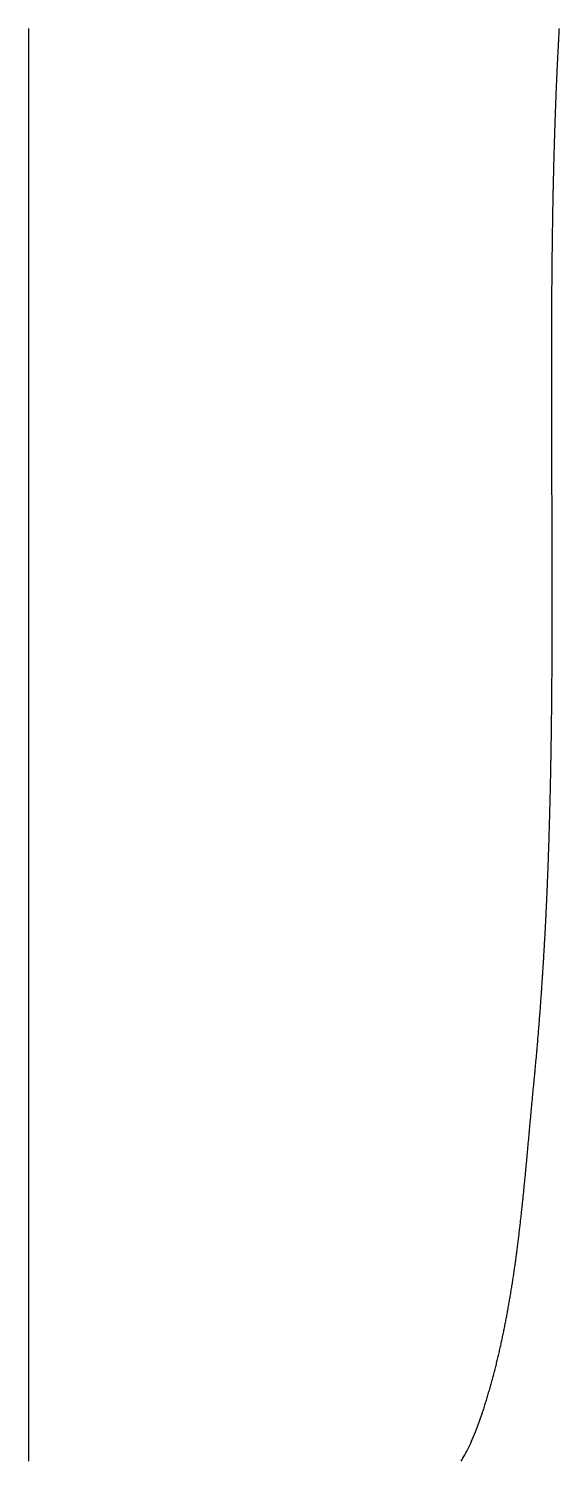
# Model space of a CAD drawing. Header units: metres. Extents: x -47 to 47, y -110 to 110.
# Drawn here: x -47.3 to -26.7, y -0.9 to 54.7 of the extents above; entities that cross this region are included whole.
import ezdxf

# ---------------------------------------------------------------- set-up
doc = ezdxf.new("R2010")
doc.units = ezdxf.units.M

msp = doc.modelspace()

# ---------------------------------------------------------------- linework, layer by layer
for points in [[(-47.341, 54.759), (-47.341, 54.709), (-47.341, 54.659), (-47.341, 54.609), (-47.341, 54.559), (-47.341, 54.509), (-47.341, 54.459), (-47.341, 54.409), (-47.341, 54.359), (-47.341, 54.309), (-47.341, 54.258), (-47.341, 54.208), (-47.341, 54.158), (-47.341, 54.108), (-47.341, 54.058), (-47.341, 54.008), (-47.341, 53.958), (-47.341, 53.908), (-47.341, 53.858), (-47.341, 53.808), (-47.341, 53.758), (-47.341, 53.708), (-47.341, 53.658), (-47.341, 53.608), (-47.341, 53.558), (-47.341, 53.508), (-47.341, 53.458), (-47.341, 53.408), (-47.341, 53.358), (-47.341, 53.308), (-47.341, 53.258), (-47.341, 53.208), (-47.341, 53.158), (-47.341, 53.108), (-47.341, 53.058), (-47.341, 53.008), (-47.341, 52.958), (-47.341, 52.908), (-47.341, 52.858), (-47.341, 52.808), (-47.341, 52.758), (-47.341, 52.708), (-47.341, 52.658), (-47.341, 52.608), (-47.341, 52.558), (-47.341, 52.508), (-47.341, 52.458), (-47.341, 52.408), (-47.341, 52.358), (-47.341, 52.308), (-47.341, 52.258), (-47.341, 52.208), (-47.341, 52.158), (-47.341, 52.108), (-47.341, 52.058), (-47.341, 52.008), (-47.341, 51.958), (-47.341, 51.908), (-47.341, 51.858), (-47.341, 51.808), (-47.341, 51.758), (-47.341, 51.708), (-47.341, 51.658), (-47.341, 51.608), (-47.341, 51.558), (-47.341, 51.508), (-47.341, 51.458), (-47.341, 51.408), (-47.341, 51.358), (-47.341, 51.308), (-47.341, 51.258), (-47.341, 51.208), (-47.341, 51.158), (-47.341, 51.108), (-47.341, 51.058), (-47.341, 51.008), (-47.341, 50.958), (-47.341, 50.908), (-47.341, 50.858), (-47.341, 50.808), (-47.341, 50.758), (-47.341, 50.708), (-47.341, 50.658), (-47.341, 50.608), (-47.341, 50.558), (-47.341, 50.508), (-47.341, 50.458), (-47.341, 50.408), (-47.341, 50.358), (-47.341, 50.308), (-47.341, 50.258), (-47.341, 50.208), (-47.341, 50.158), (-47.341, 50.108), (-47.341, 50.058), (-47.341, 50.008), (-47.341, 49.958), (-47.341, 49.908), (-47.341, 49.858), (-47.341, 49.808), (-47.341, 49.758), (-47.341, 49.708), (-47.341, 49.658), (-47.341, 49.608), (-47.341, 49.558), (-47.341, 49.508), (-47.341, 49.458), (-47.341, 49.408), (-47.341, 49.358), (-47.341, 49.308), (-47.341, 49.258), (-47.341, 49.208), (-47.341, 49.158), (-47.341, 49.108), (-47.341, 49.058), (-47.341, 49.008), (-47.341, 48.958), (-47.341, 48.908), (-47.341, 48.858), (-47.341, 48.808), (-47.341, 48.758), (-47.341, 48.708), (-47.341, 48.658), (-47.341, 48.608), (-47.341, 48.558), (-47.341, 48.508), (-47.341, 48.458), (-47.341, 48.408), (-47.341, 48.358), (-47.341, 48.308), (-47.341, 48.258), (-47.341, 48.208), (-47.341, 48.158), (-47.341, 48.108), (-47.341, 48.058), (-47.341, 48.008), (-47.341, 47.958), (-47.341, 47.908), (-47.341, 47.857), (-47.341, 47.807), (-47.341, 47.757), (-47.341, 47.707), (-47.341, 47.657), (-47.341, 47.607), (-47.341, 47.557), (-47.341, 47.507), (-47.341, 47.457), (-47.341, 47.407), (-47.341, 47.357), (-47.341, 47.307), (-47.341, 47.257), (-47.341, 47.207), (-47.341, 47.157), (-47.341, 47.107), (-47.341, 47.057), (-47.341, 47.007), (-47.341, 46.957), (-47.341, 46.907), (-47.341, 46.857), (-47.341, 46.807), (-47.341, 46.757), (-47.341, 46.707), (-47.341, 46.657), (-47.341, 46.607), (-47.341, 46.557), (-47.341, 46.507), (-47.341, 46.457), (-47.341, 46.407), (-47.341, 46.357), (-47.341, 46.307), (-47.341, 46.257), (-47.341, 46.207), (-47.341, 46.157), (-47.341, 46.107), (-47.341, 46.057), (-47.341, 46.007), (-47.341, 45.957), (-47.341, 45.907), (-47.341, 45.857), (-47.341, 45.807), (-47.341, 45.757), (-47.341, 45.707), (-47.341, 45.657), (-47.341, 45.607), (-47.341, 45.557), (-47.341, 45.507), (-47.341, 45.457), (-47.341, 45.407), (-47.341, 45.357), (-47.341, 45.307), (-47.341, 45.257), (-47.341, 45.207), (-47.341, 45.157), (-47.341, 45.107), (-47.341, 45.057), (-47.341, 45.007), (-47.341, 44.957), (-47.341, 44.907), (-47.341, 44.857), (-47.341, 44.807), (-47.341, 44.757), (-47.341, 44.707), (-47.341, 44.657), (-47.341, 44.607), (-47.341, 44.557), (-47.341, 44.507), (-47.341, 44.457), (-47.341, 44.407), (-47.341, 44.357), (-47.341, 44.307), (-47.341, 44.257), (-47.341, 44.207), (-47.341, 44.157), (-47.341, 44.107), (-47.341, 44.057), (-47.341, 44.007), (-47.341, 43.957), (-47.341, 43.907), (-47.341, 43.857), (-47.341, 43.807), (-47.341, 43.757), (-47.341, 43.707), (-47.341, 43.657), (-47.341, 43.607), (-47.341, 43.557), (-47.341, 43.507), (-47.341, 43.457), (-47.341, 43.407), (-47.341, 43.357), (-47.341, 43.307), (-47.341, 43.257), (-47.341, 43.207), (-47.341, 43.157), (-47.341, 43.107), (-47.341, 43.057), (-47.341, 43.007), (-47.341, 42.957), (-47.341, 42.907), (-47.341, 42.857), (-47.341, 42.807), (-47.341, 42.757), (-47.341, 42.707), (-47.341, 42.657), (-47.341, 42.607), (-47.341, 42.557), (-47.341, 42.507), (-47.341, 42.457), (-47.341, 42.407), (-47.341, 42.357), (-47.341, 42.307), (-47.341, 42.257), (-47.341, 42.207), (-47.341, 42.157), (-47.341, 42.107), (-47.341, 42.057), (-47.341, 42.007), (-47.341, 41.957), (-47.341, 41.907), (-47.341, 41.857), (-47.341, 41.807), (-47.341, 41.757), (-47.341, 41.707), (-47.341, 41.657), (-47.341, 41.607), (-47.341, 41.557), (-47.341, 41.507), (-47.341, 41.456), (-47.341, 41.406), (-47.341, 41.356), (-47.341, 41.306), (-47.341, 41.256), (-47.341, 41.206), (-47.341, 41.156), (-47.341, 41.106), (-47.341, 41.056), (-47.341, 41.006), (-47.341, 40.956), (-47.341, 40.906), (-47.341, 40.856), (-47.341, 40.806), (-47.341, 40.756), (-47.341, 40.706), (-47.341, 40.656), (-47.341, 40.606), (-47.341, 40.556), (-47.341, 40.506), (-47.341, 40.456), (-47.341, 40.406), (-47.341, 40.356), (-47.341, 40.306), (-47.341, 40.256), (-47.341, 40.206), (-47.341, 40.156), (-47.341, 40.106), (-47.341, 40.056), (-47.341, 40.006), (-47.341, 39.956), (-47.341, 39.906), (-47.341, 39.856), (-47.341, 39.806), (-47.341, 39.756), (-47.341, 39.706), (-47.341, 39.656), (-47.341, 39.606), (-47.341, 39.556), (-47.341, 39.506), (-47.341, 39.456), (-47.341, 39.406), (-47.341, 39.356), (-47.341, 39.306), (-47.341, 39.256), (-47.341, 39.206), (-47.341, 39.156), (-47.341, 39.106), (-47.341, 39.056), (-47.341, 39.006), (-47.341, 38.956), (-47.341, 38.906), (-47.341, 38.856), (-47.341, 38.806), (-47.341, 38.756), (-47.341, 38.706), (-47.341, 38.656), (-47.341, 38.606), (-47.341, 38.556), (-47.341, 38.506), (-47.341, 38.456), (-47.341, 38.406), (-47.341, 38.356), (-47.341, 38.306), (-47.341, 38.256), (-47.341, 38.206), (-47.341, 38.156), (-47.341, 38.106), (-47.341, 38.056), (-47.341, 38.006), (-47.341, 37.956), (-47.341, 37.906), (-47.341, 37.856), (-47.341, 37.806), (-47.341, 37.756), (-47.341, 37.706), (-47.341, 37.656), (-47.341, 37.606), (-47.341, 37.556), (-47.341, 37.506), (-47.341, 37.456), (-47.341, 37.406), (-47.341, 37.356), (-47.341, 37.306), (-47.341, 37.256), (-47.341, 37.206), (-47.341, 37.156), (-47.341, 37.106), (-47.341, 37.056), (-47.341, 37.006), (-47.341, 36.956), (-47.341, 36.906), (-47.341, 36.856), (-47.341, 36.806), (-47.341, 36.756), (-47.341, 36.706), (-47.341, 36.656), (-47.341, 36.606), (-47.341, 36.556), (-47.341, 36.506), (-47.341, 36.456), (-47.341, 36.406), (-47.341, 36.356), (-47.341, 36.306), (-47.341, 36.256), (-47.341, 36.206), (-47.341, 36.156), (-47.341, 36.106), (-47.341, 36.056), (-47.341, 36.006), (-47.341, 35.956), (-47.341, 35.906), (-47.341, 35.856), (-47.341, 35.806), (-47.341, 35.756), (-47.341, 35.706), (-47.341, 35.656), (-47.341, 35.606), (-47.341, 35.556), (-47.341, 35.506), (-47.341, 35.456), (-47.341, 35.406), (-47.341, 35.356), (-47.341, 35.306), (-47.341, 35.256), (-47.341, 35.206), (-47.341, 35.156), (-47.341, 35.105), (-47.341, 35.055), (-47.341, 35.005), (-47.341, 34.955), (-47.341, 34.905), (-47.341, 34.855), (-47.341, 34.805), (-47.341, 34.755), (-47.341, 34.705), (-47.341, 34.655), (-47.341, 34.605), (-47.341, 34.555), (-47.341, 34.505), (-47.341, 34.455), (-47.341, 34.405), (-47.341, 34.355), (-47.341, 34.305), (-47.341, 34.255), (-47.341, 34.205), (-47.341, 34.155), (-47.341, 34.105), (-47.341, 34.055), (-47.341, 34.005), (-47.341, 33.955), (-47.341, 33.905), (-47.341, 33.855), (-47.341, 33.805), (-47.341, 33.755), (-47.341, 33.705), (-47.341, 33.655), (-47.341, 33.605), (-47.341, 33.555), (-47.341, 33.505), (-47.341, 33.455), (-47.341, 33.405), (-47.341, 33.355), (-47.341, 33.305), (-47.341, 33.255), (-47.341, 33.205), (-47.341, 33.155), (-47.341, 33.105), (-47.341, 33.055), (-47.341, 33.005), (-47.341, 32.955), (-47.341, 32.905), (-47.341, 32.855), (-47.341, 32.805), (-47.341, 32.755), (-47.341, 32.705), (-47.341, 32.655), (-47.341, 32.605), (-47.341, 32.555), (-47.341, 32.505), (-47.341, 32.455), (-47.341, 32.405), (-47.341, 32.355), (-47.341, 32.305), (-47.341, 32.255), (-47.341, 32.205), (-47.341, 32.155), (-47.341, 32.105), (-47.341, 32.055), (-47.341, 32.005), (-47.341, 31.955), (-47.341, 31.905), (-47.341, 31.855), (-47.341, 31.805), (-47.341, 31.755), (-47.341, 31.705), (-47.341, 31.655), (-47.341, 31.605), (-47.341, 31.555), (-47.341, 31.505), (-47.341, 31.455), (-47.341, 31.405), (-47.341, 31.355), (-47.341, 31.305), (-47.341, 31.255), (-47.341, 31.205), (-47.341, 31.155), (-47.341, 31.105), (-47.341, 31.055), (-47.341, 31.005), (-47.341, 30.955), (-47.341, 30.905), (-47.341, 30.855), (-47.341, 30.805), (-47.341, 30.755), (-47.341, 30.705), (-47.341, 30.655), (-47.341, 30.605), (-47.341, 30.555), (-47.341, 30.505), (-47.341, 30.455), (-47.341, 30.405), (-47.341, 30.355), (-47.341, 30.305), (-47.341, 30.255), (-47.341, 30.205), (-47.341, 30.155), (-47.341, 30.105), (-47.341, 30.055), (-47.341, 30.005), (-47.341, 29.955), (-47.341, 29.905), (-47.341, 29.855), (-47.341, 29.805), (-47.341, 29.755), (-47.341, 29.705), (-47.341, 29.655), (-47.341, 29.605), (-47.341, 29.555), (-47.341, 29.505), (-47.341, 29.455), (-47.341, 29.405), (-47.341, 29.355), (-47.341, 29.305), (-47.341, 29.255), (-47.341, 29.205), (-47.341, 29.155), (-47.341, 29.105), (-47.341, 29.055), (-47.341, 29.005), (-47.341, 28.955), (-47.341, 28.905), (-47.341, 28.855), (-47.341, 28.805), (-47.341, 28.755), (-47.341, 28.704), (-47.341, 28.654), (-47.341, 28.604), (-47.341, 28.554), (-47.341, 28.504), (-47.341, 28.454), (-47.341, 28.404), (-47.341, 28.354), (-47.341, 28.304), (-47.341, 28.254), (-47.341, 28.204), (-47.341, 28.154), (-47.341, 28.104), (-47.341, 28.054), (-47.341, 28.004), (-47.341, 27.954), (-47.341, 27.904), (-47.341, 27.854), (-47.341, 27.804), (-47.341, 27.754), (-47.341, 27.704), (-47.341, 27.654), (-47.341, 27.604), (-47.341, 27.554), (-47.341, 27.504), (-47.341, 27.454), (-47.341, 27.404), (-47.341, 27.354), (-47.341, 27.304), (-47.341, 27.254), (-47.341, 27.204), (-47.341, 27.154), (-47.341, 27.104), (-47.341, 27.054), (-47.341, 27.004), (-47.341, 26.954), (-47.341, 26.904), (-47.341, 26.854), (-47.341, 26.804), (-47.341, 26.754), (-47.341, 26.704), (-47.341, 26.654), (-47.341, 26.604), (-47.341, 26.554), (-47.341, 26.504), (-47.341, 26.454), (-47.341, 26.404), (-47.341, 26.354), (-47.341, 26.304), (-47.341, 26.254), (-47.341, 26.204), (-47.341, 26.154), (-47.341, 26.104), (-47.341, 26.054), (-47.341, 26.004), (-47.341, 25.954), (-47.341, 25.904), (-47.341, 25.854), (-47.341, 25.804), (-47.341, 25.754), (-47.341, 25.704), (-47.341, 25.654), (-47.341, 25.604), (-47.341, 25.554), (-47.341, 25.504), (-47.341, 25.454), (-47.341, 25.404), (-47.341, 25.354), (-47.341, 25.304), (-47.341, 25.254), (-47.341, 25.204), (-47.341, 25.154), (-47.341, 25.104), (-47.341, 25.054), (-47.341, 25.004), (-47.341, 24.954), (-47.341, 24.904), (-47.341, 24.854), (-47.341, 24.804), (-47.341, 24.754), (-47.341, 24.704), (-47.341, 24.654), (-47.341, 24.604), (-47.341, 24.554), (-47.341, 24.504), (-47.341, 24.454), (-47.341, 24.404), (-47.341, 24.354), (-47.341, 24.304), (-47.341, 24.254), (-47.341, 24.204), (-47.341, 24.154), (-47.341, 24.104), (-47.341, 24.054), (-47.341, 24.004), (-47.341, 23.954), (-47.341, 23.904), (-47.341, 23.854), (-47.341, 23.804), (-47.341, 23.754), (-47.341, 23.704), (-47.341, 23.654), (-47.341, 23.604), (-47.341, 23.554), (-47.341, 23.504), (-47.341, 23.454), (-47.341, 23.404), (-47.341, 23.354), (-47.341, 23.304), (-47.341, 23.254), (-47.341, 23.204), (-47.341, 23.154), (-47.341, 23.104), (-47.341, 23.054), (-47.341, 23.004), (-47.341, 22.954), (-47.341, 22.904), (-47.341, 22.854), (-47.341, 22.804), (-47.341, 22.754), (-47.341, 22.704), (-47.341, 22.654), (-47.341, 22.604), (-47.341, 22.554), (-47.341, 22.504), (-47.341, 22.454), (-47.341, 22.404), (-47.341, 22.354), (-47.341, 22.303), (-47.341, 22.253), (-47.341, 22.203), (-47.341, 22.153), (-47.341, 22.103), (-47.341, 22.053), (-47.341, 22.003), (-47.341, 21.953), (-47.341, 21.903), (-47.341, 21.853), (-47.341, 21.803), (-47.341, 21.753), (-47.341, 21.703), (-47.341, 21.653), (-47.341, 21.603), (-47.341, 21.553), (-47.341, 21.503), (-47.341, 21.453), (-47.341, 21.403), (-47.341, 21.353), (-47.341, 21.303), (-47.341, 21.253), (-47.341, 21.203), (-47.341, 21.153), (-47.341, 21.103), (-47.341, 21.053), (-47.341, 21.003), (-47.341, 20.953), (-47.341, 20.903), (-47.341, 20.853), (-47.341, 20.803), (-47.341, 20.753), (-47.341, 20.703), (-47.341, 20.653), (-47.341, 20.603), (-47.341, 20.553), (-47.341, 20.503), (-47.341, 20.453), (-47.341, 20.403), (-47.341, 20.353), (-47.341, 20.303), (-47.341, 20.253), (-47.341, 20.203), (-47.341, 20.153), (-47.341, 20.103), (-47.341, 20.053), (-47.341, 20.003), (-47.341, 19.953), (-47.341, 19.903), (-47.341, 19.853), (-47.341, 19.803), (-47.341, 19.753), (-47.341, 19.703), (-47.341, 19.653), (-47.341, 19.603), (-47.341, 19.553), (-47.341, 19.503), (-47.341, 19.453), (-47.341, 19.403), (-47.341, 19.353), (-47.341, 19.303), (-47.341, 19.253), (-47.341, 19.203), (-47.341, 19.153), (-47.341, 19.103), (-47.341, 19.053), (-47.341, 19.003), (-47.341, 18.953), (-47.341, 18.903), (-47.341, 18.853), (-47.341, 18.803), (-47.341, 18.753), (-47.341, 18.703), (-47.341, 18.653), (-47.341, 18.603), (-47.341, 18.553), (-47.341, 18.503), (-47.341, 18.453), (-47.341, 18.403), (-47.341, 18.353), (-47.341, 18.303), (-47.341, 18.253), (-47.341, 18.203), (-47.341, 18.153), (-47.341, 18.103), (-47.341, 18.053), (-47.341, 18.003), (-47.341, 17.953), (-47.341, 17.903), (-47.341, 17.853), (-47.341, 17.803), (-47.341, 17.753), (-47.341, 17.703), (-47.341, 17.653), (-47.341, 17.603), (-47.341, 17.553), (-47.341, 17.503), (-47.341, 17.453), (-47.341, 17.403), (-47.341, 17.353), (-47.341, 17.303), (-47.341, 17.253), (-47.341, 17.203), (-47.341, 17.153), (-47.341, 17.103), (-47.341, 17.053), (-47.341, 17.003), (-47.341, 16.953), (-47.341, 16.903), (-47.341, 16.853), (-47.341, 16.803), (-47.341, 16.753), (-47.341, 16.703), (-47.341, 16.653), (-47.341, 16.603), (-47.341, 16.553), (-47.341, 16.503), (-47.341, 16.453), (-47.341, 16.403), (-47.341, 16.353), (-47.341, 16.303), (-47.341, 16.253), (-47.341, 16.203), (-47.341, 16.153), (-47.341, 16.103), (-47.341, 16.053), (-47.341, 16.003), (-47.341, 15.952), (-47.341, 15.902), (-47.341, 15.852), (-47.341, 15.802), (-47.341, 15.752), (-47.341, 15.702), (-47.341, 15.652), (-47.341, 15.602), (-47.341, 15.552), (-47.341, 15.502), (-47.341, 15.452), (-47.341, 15.402), (-47.341, 15.352), (-47.341, 15.302), (-47.341, 15.252), (-47.341, 15.202), (-47.341, 15.152), (-47.341, 15.102), (-47.341, 15.052), (-47.341, 15.002), (-47.341, 14.952), (-47.341, 14.902), (-47.341, 14.852), (-47.341, 14.802), (-47.341, 14.752), (-47.341, 14.702), (-47.341, 14.652), (-47.341, 14.602), (-47.341, 14.552), (-47.341, 14.502), (-47.341, 14.452), (-47.341, 14.402), (-47.341, 14.352), (-47.341, 14.302), (-47.341, 14.252), (-47.341, 14.202), (-47.341, 14.152), (-47.341, 14.102), (-47.341, 14.052), (-47.341, 14.002), (-47.341, 13.952), (-47.341, 13.902), (-47.341, 13.852), (-47.341, 13.802), (-47.341, 13.752), (-47.341, 13.702), (-47.341, 13.652), (-47.341, 13.602), (-47.341, 13.552), (-47.341, 13.502), (-47.341, 13.452), (-47.341, 13.402), (-47.341, 13.352), (-47.341, 13.302), (-47.341, 13.252), (-47.341, 13.202), (-47.341, 13.152), (-47.341, 13.102), (-47.341, 13.052), (-47.341, 13.002), (-47.341, 12.952), (-47.341, 12.902), (-47.341, 12.852), (-47.341, 12.802), (-47.341, 12.752), (-47.341, 12.702), (-47.341, 12.652), (-47.341, 12.602), (-47.341, 12.552), (-47.341, 12.502), (-47.341, 12.452), (-47.341, 12.402), (-47.341, 12.352), (-47.341, 12.302), (-47.341, 12.252), (-47.341, 12.202), (-47.341, 12.152), (-47.341, 12.102), (-47.341, 12.052), (-47.341, 12.002), (-47.341, 11.952), (-47.341, 11.902), (-47.341, 11.852), (-47.341, 11.802), (-47.341, 11.752), (-47.341, 11.702), (-47.341, 11.652), (-47.341, 11.602), (-47.341, 11.552), (-47.341, 11.502), (-47.341, 11.452), (-47.341, 11.402), (-47.341, 11.352), (-47.341, 11.302), (-47.341, 11.252), (-47.341, 11.202), (-47.341, 11.152), (-47.341, 11.102), (-47.341, 11.052), (-47.341, 11.002), (-47.341, 10.952), (-47.341, 10.902), (-47.341, 10.852), (-47.341, 10.802), (-47.341, 10.752), (-47.341, 10.702), (-47.341, 10.652), (-47.341, 10.602), (-47.341, 10.552), (-47.341, 10.502), (-47.341, 10.452), (-47.341, 10.402), (-47.341, 10.352), (-47.341, 10.302), (-47.341, 10.252), (-47.341, 10.202), (-47.341, 10.152), (-47.341, 10.102), (-47.341, 10.052), (-47.341, 10.002), (-47.341, 9.952), (-47.341, 9.902), (-47.341, 9.852), (-47.341, 9.802), (-47.341, 9.752), (-47.341, 9.702), (-47.341, 9.652), (-47.341, 9.602), (-47.341, 9.551), (-47.341, 9.501), (-47.341, 9.451), (-47.341, 9.401), (-47.341, 9.351), (-47.341, 9.301), (-47.341, 9.251), (-47.341, 9.201), (-47.341, 9.151), (-47.341, 9.101), (-47.341, 9.051), (-47.341, 9.001), (-47.341, 8.951), (-47.341, 8.901), (-47.341, 8.851), (-47.341, 8.801), (-47.341, 8.751), (-47.341, 8.701), (-47.341, 8.651), (-47.341, 8.601), (-47.341, 8.551), (-47.341, 8.501), (-47.341, 8.451), (-47.341, 8.401), (-47.341, 8.351), (-47.341, 8.301), (-47.341, 8.251), (-47.341, 8.201), (-47.341, 8.151), (-47.341, 8.101), (-47.341, 8.051), (-47.341, 8.001), (-47.341, 7.951), (-47.341, 7.901), (-47.341, 7.851), (-47.341, 7.801), (-47.341, 7.751), (-47.341, 7.701), (-47.341, 7.651), (-47.341, 7.601), (-47.341, 7.551), (-47.341, 7.501), (-47.341, 7.451), (-47.341, 7.401), (-47.341, 7.351), (-47.341, 7.301), (-47.341, 7.251), (-47.341, 7.201), (-47.341, 7.151), (-47.341, 7.101), (-47.341, 7.051), (-47.341, 7.001), (-47.341, 6.951), (-47.341, 6.901), (-47.341, 6.851), (-47.341, 6.801), (-47.341, 6.751), (-47.341, 6.701), (-47.341, 6.651), (-47.341, 6.601), (-47.341, 6.551), (-47.341, 6.501), (-47.341, 6.451), (-47.341, 6.401), (-47.341, 6.351), (-47.341, 6.301), (-47.341, 6.251), (-47.341, 6.201), (-47.341, 6.151), (-47.341, 6.101), (-47.341, 6.051), (-47.341, 6.001), (-47.341, 5.951), (-47.341, 5.901), (-47.341, 5.851), (-47.341, 5.801), (-47.341, 5.751), (-47.341, 5.701), (-47.341, 5.651), (-47.341, 5.601), (-47.341, 5.551), (-47.341, 5.501), (-47.341, 5.451), (-47.341, 5.401), (-47.341, 5.351), (-47.341, 5.301), (-47.341, 5.251), (-47.341, 5.201), (-47.341, 5.151), (-47.341, 5.101), (-47.341, 5.051), (-47.341, 5.001), (-47.341, 4.951), (-47.341, 4.901), (-47.341, 4.851), (-47.341, 4.801), (-47.341, 4.751), (-47.341, 4.701), (-47.341, 4.651), (-47.341, 4.601), (-47.341, 4.551), (-47.341, 4.501), (-47.341, 4.451), (-47.341, 4.401), (-47.341, 4.351), (-47.341, 4.301), (-47.341, 4.251), (-47.341, 4.201), (-47.341, 4.151), (-47.341, 4.101), (-47.341, 4.051), (-47.341, 4.001), (-47.341, 3.951), (-47.341, 3.901), (-47.341, 3.851), (-47.341, 3.801), (-47.341, 3.751), (-47.341, 3.701), (-47.341, 3.651), (-47.341, 3.601), (-47.341, 3.551), (-47.341, 3.501), (-47.341, 3.451), (-47.341, 3.401), (-47.341, 3.351), (-47.341, 3.301), (-47.341, 3.251), (-47.341, 3.201), (-47.341, 3.15), (-47.341, 3.1), (-47.341, 3.05), (-47.341, 3), (-47.341, 2.95), (-47.341, 2.9), (-47.341, 2.85), (-47.341, 2.8), (-47.341, 2.75), (-47.341, 2.7), (-47.341, 2.65), (-47.341, 2.6), (-47.341, 2.55), (-47.341, 2.5), (-47.341, 2.45), (-47.341, 2.4), (-47.341, 2.35), (-47.341, 2.3), (-47.341, 2.25), (-47.341, 2.2), (-47.341, 2.15), (-47.341, 2.1), (-47.341, 2.05), (-47.341, 2), (-47.341, 1.95), (-47.341, 1.9), (-47.341, 1.85), (-47.341, 1.8), (-47.341, 1.75), (-47.341, 1.7), (-47.341, 1.65), (-47.341, 1.6), (-47.341, 1.55), (-47.341, 1.5), (-47.341, 1.45), (-47.341, 1.4), (-47.341, 1.35), (-47.341, 1.3), (-47.341, 1.25), (-47.341, 1.2), (-47.341, 1.15), (-47.341, 1.1), (-47.341, 1.05), (-47.341, 1), (-47.341, 0.95), (-47.341, 0.9), (-47.341, 0.85), (-47.341, 0.8), (-47.341, 0.75), (-47.341, 0.7), (-47.341, 0.65), (-47.341, 0.6), (-47.341, 0.55), (-47.341, 0.5), (-47.341, 0.45), (-47.341, 0.4), (-47.341, 0.35), (-47.341, 0.3), (-47.341, 0.25), (-47.341, 0.2), (-47.341, 0.15), (-47.341, 0.1), (-47.341, 0.05), (-47.341, 0), (-47.341, -0.05), (-47.341, -0.1), (-47.341, -0.15), (-47.341, -0.2), (-47.341, -0.25), (-47.341, -0.3), (-47.341, -0.35), (-47.341, -0.4), (-47.341, -0.45), (-47.341, -0.5), (-47.341, -0.55), (-47.341, -0.6), (-47.341, -0.65), (-47.341, -0.7), (-47.341, -0.75), (-47.341, -0.8), (-47.341, -0.85), (-47.341, -0.9)], [(-27.702, 13.894), (-27.697, 13.943), (-27.693, 13.993), (-27.688, 14.042), (-27.683, 14.092), (-27.678, 14.141), (-27.674, 14.19), (-27.669, 14.24), (-27.664, 14.289), (-27.66, 14.339), (-27.655, 14.388), (-27.65, 14.438), (-27.646, 14.487), (-27.641, 14.537), (-27.636, 14.586), (-27.632, 14.636), (-27.627, 14.685), (-27.623, 14.735), (-27.618, 14.784), (-27.614, 14.834), (-27.61, 14.883), (-27.605, 14.933), (-27.601, 14.982), (-27.596, 15.032), (-27.592, 15.081), (-27.588, 15.131), (-27.583, 15.18), (-27.579, 15.23), (-27.575, 15.279), (-27.571, 15.329), (-27.566, 15.378), (-27.562, 15.428), (-27.558, 15.477), (-27.554, 15.527), (-27.55, 15.577), (-27.545, 15.626), (-27.541, 15.676), (-27.537, 15.725), (-27.533, 15.775), (-27.529, 15.824), (-27.525, 15.874), (-27.521, 15.923), (-27.517, 15.973), (-27.513, 16.023), (-27.509, 16.072), (-27.505, 16.122), (-27.501, 16.171), (-27.498, 16.221), (-27.494, 16.271), (-27.49, 16.32), (-27.486, 16.37), (-27.482, 16.419), (-27.478, 16.469), (-27.475, 16.519), (-27.471, 16.568), (-27.467, 16.618), (-27.463, 16.668), (-27.46, 16.717), (-27.456, 16.767), (-27.452, 16.816), (-27.449, 16.866), (-27.445, 16.916), (-27.441, 16.965), (-27.438, 17.015), (-27.434, 17.065), (-27.431, 17.114), (-27.427, 17.164), (-27.424, 17.214), (-27.42, 17.263), (-27.417, 17.313), (-27.413, 17.363), (-27.41, 17.412), (-27.407, 17.462), (-27.403, 17.512), (-27.4, 17.561), (-27.396, 17.611), (-27.393, 17.661), (-27.39, 17.71), (-27.386, 17.76), (-27.383, 17.81), (-27.38, 17.86), (-27.377, 17.909), (-27.373, 17.959), (-27.37, 18.009), (-27.367, 18.058), (-27.364, 18.108), (-27.361, 18.158), (-27.358, 18.208), (-27.354, 18.257), (-27.351, 18.307), (-27.348, 18.357), (-27.345, 18.407), (-27.342, 18.456), (-27.339, 18.506), (-27.336, 18.556), (-27.333, 18.605), (-27.33, 18.655), (-27.327, 18.705), (-27.324, 18.755), (-27.321, 18.805), (-27.318, 18.854), (-27.315, 18.904), (-27.312, 18.954), (-27.31, 19.004), (-27.307, 19.053), (-27.304, 19.103), (-27.301, 19.153), (-27.298, 19.203), (-27.296, 19.253), (-27.293, 19.302), (-27.29, 19.352), (-27.287, 19.402), (-27.285, 19.452), (-27.282, 19.501), (-27.279, 19.551), (-27.277, 19.601), (-27.274, 19.651), (-27.271, 19.701), (-27.269, 19.751), (-27.266, 19.8), (-27.263, 19.85), (-27.261, 19.9), (-27.258, 19.95), (-27.256, 20), (-27.253, 20.049), (-27.251, 20.099), (-27.248, 20.149), (-27.246, 20.199), (-27.243, 20.249), (-27.241, 20.299), (-27.239, 20.349), (-27.236, 20.398), (-27.234, 20.448), (-27.231, 20.498), (-27.229, 20.548), (-27.227, 20.598), (-27.224, 20.648), (-27.222, 20.698), (-27.22, 20.747), (-27.217, 20.797), (-27.215, 20.847), (-27.213, 20.897), (-27.211, 20.947), (-27.208, 20.997), (-27.206, 21.047), (-27.204, 21.097), (-27.202, 21.146), (-27.2, 21.196), (-27.198, 21.246), (-27.195, 21.296), (-27.193, 21.346), (-27.191, 21.396), (-27.189, 21.446), (-27.187, 21.496), (-27.185, 21.546), (-27.183, 21.596), (-27.181, 21.646), (-27.179, 21.695), (-27.177, 21.745), (-27.175, 21.795), (-27.173, 21.845), (-27.171, 21.895), (-27.169, 21.945), (-27.167, 21.995), (-27.165, 22.045), (-27.163, 22.095), (-27.161, 22.145), (-27.159, 22.195), (-27.158, 22.245), (-27.156, 22.295), (-27.154, 22.345), (-27.152, 22.395), (-27.15, 22.445), (-27.149, 22.494), (-27.147, 22.544), (-27.145, 22.594), (-27.143, 22.644), (-27.141, 22.694), (-27.14, 22.744), (-27.138, 22.794), (-27.136, 22.844), (-27.135, 22.894), (-27.133, 22.944), (-27.131, 22.994), (-27.13, 23.044), (-27.128, 23.094), (-27.126, 23.144), (-27.125, 23.194), (-27.123, 23.244), (-27.122, 23.294), (-27.12, 23.344), (-27.119, 23.394), (-27.117, 23.444), (-27.115, 23.494), (-27.114, 23.544), (-27.112, 23.594), (-27.111, 23.644), (-27.109, 23.694), (-27.108, 23.744), (-27.107, 23.794), (-27.105, 23.844), (-27.104, 23.894), (-27.102, 23.944), (-27.101, 23.994), (-27.099, 24.044), (-27.098, 24.094), (-27.097, 24.144), (-27.095, 24.194), (-27.094, 24.244), (-27.093, 24.294), (-27.091, 24.345), (-27.09, 24.395), (-27.089, 24.445), (-27.088, 24.495), (-27.086, 24.545), (-27.085, 24.595), (-27.084, 24.645), (-27.083, 24.695), (-27.081, 24.745), (-27.08, 24.795), (-27.079, 24.845), (-27.078, 24.895), (-27.076, 24.945), (-27.075, 24.995), (-27.074, 25.045), (-27.073, 25.095), (-27.072, 25.145), (-27.071, 25.196), (-27.07, 25.246), (-27.069, 25.296), (-27.067, 25.346), (-27.066, 25.396), (-27.065, 25.446), (-27.064, 25.496), (-27.063, 25.546), (-27.062, 25.596), (-27.061, 25.646), (-27.06, 25.696), (-27.059, 25.746), (-27.058, 25.797), (-27.057, 25.847), (-27.056, 25.897), (-27.055, 25.947), (-27.054, 25.997), (-27.053, 26.047), (-27.052, 26.097), (-27.051, 26.147), (-27.051, 26.197), (-27.05, 26.247), (-27.049, 26.298), (-27.048, 26.348), (-27.047, 26.398), (-27.046, 26.448), (-27.045, 26.498), (-27.044, 26.548), (-27.044, 26.598), (-27.043, 26.648), (-27.042, 26.699), (-27.041, 26.749), (-27.04, 26.799), (-27.04, 26.849), (-27.039, 26.899), (-27.038, 26.949), (-27.037, 26.999), (-27.037, 27.05), (-27.036, 27.1), (-27.035, 27.15), (-27.034, 27.2), (-27.034, 27.25), (-27.033, 27.3), (-27.032, 27.35), (-27.032, 27.401), (-27.031, 27.451), (-27.03, 27.501), (-27.03, 27.551), (-27.029, 27.601), (-27.028, 27.651), (-27.028, 27.701), (-27.027, 27.752), (-27.027, 27.802), (-27.026, 27.852), (-27.025, 27.902), (-27.025, 27.952), (-27.024, 28.002), (-27.024, 28.053), (-27.023, 28.103), (-27.023, 28.153), (-27.022, 28.203), (-27.021, 28.253), (-27.021, 28.304), (-27.02, 28.354), (-27.02, 28.404), (-27.019, 28.454), (-27.019, 28.504), (-27.018, 28.554), (-27.018, 28.605), (-27.017, 28.655), (-27.017, 28.705), (-27.017, 28.755), (-27.016, 28.805), (-27.016, 28.856), (-27.015, 28.906), (-27.015, 28.956), (-27.014, 29.006), (-27.014, 29.056), (-27.014, 29.107), (-27.013, 29.157), (-27.013, 29.207), (-27.012, 29.257), (-27.012, 29.307), (-27.012, 29.358), (-27.011, 29.408), (-27.011, 29.458), (-27.011, 29.508), (-27.01, 29.558), (-27.01, 29.609), (-27.01, 29.659), (-27.009, 29.709), (-27.009, 29.759), (-27.009, 29.809), (-27.008, 29.86), (-27.008, 29.91), (-27.008, 29.96), (-27.008, 30.01), (-27.007, 30.061), (-27.007, 30.111), (-27.007, 30.161), (-27.007, 30.211), (-27.006, 30.261), (-27.006, 30.312), (-27.006, 30.362), (-27.006, 30.412), (-27.005, 30.462), (-27.005, 30.513), (-27.005, 30.563), (-27.005, 30.613), (-27.005, 30.663), (-27.004, 30.714), (-27.004, 30.764), (-27.004, 30.814), (-27.004, 30.864), (-27.004, 30.915), (-27.004, 30.965), (-27.003, 31.015), (-27.003, 31.065), (-27.003, 31.116), (-27.003, 31.166), (-27.003, 31.216), (-27.003, 31.266), (-27.003, 31.317), (-27.002, 31.367), (-27.002, 31.417), (-27.002, 31.467), (-27.002, 31.518), (-27.002, 31.568), (-27.002, 31.618), (-27.002, 31.668), (-27.002, 31.719), (-27.002, 31.769), (-27.002, 31.819), (-27.002, 31.869), (-27.002, 31.92), (-27.002, 31.97), (-27.001, 32.02), (-27.001, 32.07), (-27.001, 32.121), (-27.001, 32.171), (-27.001, 32.221), (-27.001, 32.271), (-27.001, 32.322), (-27.001, 32.372), (-27.001, 32.422), (-27.001, 32.473), (-27.001, 32.523), (-27.001, 32.573), (-27.001, 32.623), (-27.001, 32.674), (-27.001, 32.724), (-27.001, 32.774), (-27.001, 32.824), (-27.001, 32.875), (-27.001, 32.925), (-27.001, 32.975), (-27.001, 33.026), (-27.001, 33.076), (-27.001, 33.126), (-27.002, 33.176), (-27.002, 33.227), (-27.002, 33.277), (-27.002, 33.327), (-27.002, 33.377), (-27.002, 33.428), (-27.002, 33.478), (-27.002, 33.528), (-27.002, 33.579), (-27.002, 33.629), (-27.002, 33.679), (-27.002, 33.729), (-27.002, 33.78), (-27.002, 33.83), (-27.002, 33.88), (-27.003, 33.931), (-27.003, 33.981), (-27.003, 34.031), (-27.003, 34.081), (-27.003, 34.132), (-27.003, 34.182), (-27.003, 34.232), (-27.003, 34.283), (-27.003, 34.333), (-27.004, 34.383), (-27.004, 34.434), (-27.004, 34.484), (-27.004, 34.534), (-27.004, 34.584), (-27.004, 34.635), (-27.004, 34.685), (-27.004, 34.735), (-27.005, 34.786), (-27.005, 34.836), (-27.005, 34.886), (-27.005, 34.936), (-27.005, 34.987), (-27.005, 35.037), (-27.005, 35.087), (-27.006, 35.138), (-27.006, 35.188), (-27.006, 35.238), (-27.006, 35.289), (-27.006, 35.339), (-27.006, 35.389), (-27.006, 35.439), (-27.007, 35.49), (-27.007, 35.54), (-27.007, 35.59), (-27.007, 35.641), (-27.007, 35.691), (-27.007, 35.741), (-27.008, 35.792), (-27.008, 35.842), (-27.008, 35.892), (-27.008, 35.943), (-27.008, 35.993), (-27.008, 36.043), (-27.009, 36.093), (-27.009, 36.144), (-27.009, 36.194), (-27.009, 36.244), (-27.009, 36.295), (-27.01, 36.345), (-27.01, 36.395), (-27.01, 36.446), (-27.01, 36.496), (-27.01, 36.546), (-27.01, 36.596), (-27.011, 36.647), (-27.011, 36.697), (-27.011, 36.747), (-27.011, 36.798), (-27.011, 36.848), (-27.012, 36.898), (-27.012, 36.949), (-27.012, 36.999), (-27.012, 37.049), (-27.012, 37.1), (-27.012, 37.15), (-27.013, 37.2), (-27.013, 37.25), (-27.013, 37.301), (-27.013, 37.351), (-27.013, 37.401), (-27.014, 37.452), (-27.014, 37.502), (-27.014, 37.552), (-27.014, 37.603), (-27.014, 37.653), (-27.014, 37.703), (-27.015, 37.754), (-27.015, 37.804), (-27.015, 37.854), (-27.015, 37.904), (-27.015, 37.955), (-27.015, 38.005), (-27.016, 38.055), (-27.016, 38.106), (-27.016, 38.156), (-27.016, 38.206), (-27.016, 38.257), (-27.016, 38.307), (-27.017, 38.357), (-27.017, 38.407), (-27.017, 38.458), (-27.017, 38.508), (-27.017, 38.558), (-27.017, 38.609), (-27.018, 38.659), (-27.018, 38.709), (-27.018, 38.76), (-27.018, 38.81), (-27.018, 38.86), (-27.018, 38.911), (-27.018, 38.961), (-27.019, 39.011), (-27.019, 39.061), (-27.019, 39.112), (-27.019, 39.162), (-27.019, 39.212), (-27.019, 39.263), (-27.019, 39.313), (-27.02, 39.363), (-27.02, 39.414), (-27.02, 39.464), (-27.02, 39.514), (-27.02, 39.564), (-27.02, 39.615), (-27.02, 39.665), (-27.02, 39.715), (-27.02, 39.766), (-27.021, 39.816), (-27.021, 39.866), (-27.021, 39.917), (-27.021, 39.967), (-27.021, 40.017), (-27.021, 40.067), (-27.021, 40.118), (-27.021, 40.168), (-27.021, 40.218), (-27.021, 40.269), (-27.022, 40.319), (-27.022, 40.369), (-27.022, 40.419), (-27.022, 40.47), (-27.022, 40.52), (-27.022, 40.57), (-27.022, 40.621), (-27.022, 40.671), (-27.022, 40.721), (-27.022, 40.771), (-27.022, 40.822), (-27.022, 40.872), (-27.022, 40.922), (-27.022, 40.973), (-27.022, 41.023), (-27.022, 41.073), (-27.022, 41.123), (-27.022, 41.174), (-27.022, 41.224), (-27.022, 41.274), (-27.022, 41.325), (-27.022, 41.375), (-27.022, 41.425), (-27.022, 41.475), (-27.022, 41.526), (-27.022, 41.576), (-27.022, 41.626), (-27.022, 41.677), (-27.022, 41.727), (-27.022, 41.777), (-27.022, 41.827), (-27.022, 41.878), (-27.022, 41.928), (-27.022, 41.978), (-27.022, 42.028), (-27.022, 42.079), (-27.022, 42.129), (-27.022, 42.179), (-27.022, 42.23), (-27.022, 42.28), (-27.022, 42.33), (-27.021, 42.38), (-27.021, 42.431), (-27.021, 42.481), (-27.021, 42.531), (-27.021, 42.581), (-27.021, 42.632), (-27.021, 42.682), (-27.021, 42.732), (-27.02, 42.782), (-27.02, 42.833), (-27.02, 42.883), (-27.02, 42.933), (-27.02, 42.983), (-27.02, 43.034), (-27.02, 43.084), (-27.019, 43.134), (-27.019, 43.184), (-27.019, 43.235), (-27.019, 43.285), (-27.019, 43.335), (-27.018, 43.385), (-27.018, 43.436), (-27.018, 43.486), (-27.018, 43.536), (-27.018, 43.586), (-27.017, 43.637), (-27.017, 43.687), (-27.017, 43.737), (-27.017, 43.787), (-27.016, 43.838), (-27.016, 43.888), (-27.016, 43.938), (-27.016, 43.988), (-27.015, 44.039), (-27.015, 44.089), (-27.015, 44.139), (-27.014, 44.189), (-27.014, 44.24), (-27.014, 44.29), (-27.013, 44.34), (-27.013, 44.39), (-27.013, 44.44), (-27.012, 44.491), (-27.012, 44.541), (-27.012, 44.591), (-27.011, 44.641), (-27.011, 44.692), (-27.011, 44.742), (-27.01, 44.792), (-27.01, 44.842), (-27.009, 44.892), (-27.009, 44.943), (-27.009, 44.993), (-27.008, 45.043), (-27.008, 45.093), (-27.007, 45.144), (-27.007, 45.194), (-27.006, 45.244), (-27.006, 45.294), (-27.005, 45.344), (-27.005, 45.395), (-27.004, 45.445), (-27.004, 45.495), (-27.003, 45.545), (-27.003, 45.595), (-27.002, 45.646), (-27.002, 45.696), (-27.001, 45.746), (-27.001, 45.796), (-27, 45.846), (-27, 45.896), (-26.999, 45.947), (-26.999, 45.997), (-26.998, 46.047), (-26.997, 46.097), (-26.997, 46.147), (-26.996, 46.198), (-26.996, 46.248), (-26.995, 46.298), (-26.994, 46.348), (-26.994, 46.398), (-26.993, 46.448), (-26.992, 46.499), (-26.992, 46.549), (-26.991, 46.599), (-26.99, 46.649), (-26.99, 46.699), (-26.989, 46.75), (-26.988, 46.8), (-26.987, 46.85), (-26.987, 46.9), (-26.986, 46.95), (-26.985, 47), (-26.984, 47.05), (-26.984, 47.101), (-26.983, 47.151), (-26.982, 47.201), (-26.981, 47.251), (-26.98, 47.301), (-26.98, 47.351), (-26.979, 47.402), (-26.978, 47.452), (-26.977, 47.502), (-26.976, 47.552), (-26.975, 47.602), (-26.974, 47.652), (-26.974, 47.702), (-26.973, 47.753), (-26.972, 47.803), (-26.971, 47.853), (-26.97, 47.903), (-26.969, 47.953), (-26.968, 48.003), (-26.967, 48.053), (-26.966, 48.103), (-26.965, 48.154), (-26.964, 48.204), (-26.963, 48.254), (-26.962, 48.304), (-26.961, 48.354), (-26.96, 48.404), (-26.959, 48.454), (-26.958, 48.504), (-26.957, 48.554), (-26.956, 48.605), (-26.955, 48.655), (-26.953, 48.705), (-26.952, 48.755), (-26.951, 48.805), (-26.95, 48.855), (-26.949, 48.905), (-26.948, 48.955), (-26.947, 49.005), (-26.945, 49.055), (-26.944, 49.105), (-26.943, 49.156), (-26.942, 49.206), (-26.941, 49.256), (-26.939, 49.306), (-26.938, 49.356), (-26.937, 49.406), (-26.935, 49.456), (-26.934, 49.506), (-26.933, 49.556), (-26.932, 49.606), (-26.93, 49.656), (-26.929, 49.706), (-26.928, 49.756), (-26.926, 49.806), (-26.925, 49.857), (-26.923, 49.907), (-26.922, 49.957), (-26.921, 50.007), (-26.919, 50.057), (-26.918, 50.107), (-26.916, 50.157), (-26.915, 50.207), (-26.913, 50.257), (-26.912, 50.307), (-26.91, 50.357), (-26.909, 50.407), (-26.907, 50.457), (-26.906, 50.507), (-26.904, 50.557), (-26.903, 50.607), (-26.901, 50.657), (-26.9, 50.707), (-26.898, 50.757), (-26.896, 50.807), (-26.895, 50.857), (-26.893, 50.907), (-26.892, 50.957), (-26.89, 51.007), (-26.888, 51.057), (-26.886, 51.107), (-26.885, 51.157), (-26.883, 51.207), (-26.881, 51.257), (-26.88, 51.307), (-26.878, 51.357), (-26.876, 51.407), (-26.874, 51.457), (-26.872, 51.507), (-26.871, 51.557), (-26.869, 51.607), (-26.867, 51.657), (-26.865, 51.707), (-26.863, 51.757), (-26.861, 51.807), (-26.86, 51.857), (-26.858, 51.907), (-26.856, 51.957), (-26.854, 52.007), (-26.852, 52.057), (-26.85, 52.107), (-26.848, 52.157), (-26.846, 52.207), (-26.844, 52.257), (-26.842, 52.307), (-26.84, 52.357), (-26.838, 52.407), (-26.836, 52.457), (-26.834, 52.507), (-26.832, 52.556), (-26.829, 52.606), (-26.827, 52.656), (-26.825, 52.706), (-26.823, 52.756), (-26.821, 52.806), (-26.819, 52.856), (-26.816, 52.906), (-26.814, 52.956), (-26.812, 53.006), (-26.81, 53.056), (-26.807, 53.106), (-26.805, 53.156), (-26.803, 53.205), (-26.801, 53.255), (-26.798, 53.305), (-26.796, 53.355), (-26.794, 53.405), (-26.791, 53.455), (-26.789, 53.505), (-26.786, 53.555), (-26.784, 53.605), (-26.782, 53.655), (-26.779, 53.704), (-26.777, 53.754), (-26.774, 53.804), (-26.772, 53.854), (-26.769, 53.904), (-26.767, 53.954), (-26.764, 54.004), (-26.762, 54.053), (-26.759, 54.103), (-26.756, 54.153), (-26.754, 54.203), (-26.751, 54.253), (-26.749, 54.303), (-26.746, 54.353), (-26.743, 54.402), (-26.741, 54.452), (-26.738, 54.502), (-26.735, 54.552), (-26.732, 54.602), (-26.73, 54.652), (-26.727, 54.701), (-26.724, 54.751)], [(-29.708, 0.994), (-29.693, 1.041), (-29.677, 1.089), (-29.662, 1.136), (-29.647, 1.184), (-29.632, 1.232), (-29.617, 1.279), (-29.602, 1.327), (-29.587, 1.375), (-29.572, 1.423), (-29.558, 1.47), (-29.543, 1.518), (-29.529, 1.566), (-29.514, 1.614), (-29.5, 1.662), (-29.486, 1.71), (-29.472, 1.758), (-29.458, 1.806), (-29.444, 1.854), (-29.43, 1.901), (-29.416, 1.95), (-29.403, 1.998), (-29.389, 2.046), (-29.376, 2.094), (-29.362, 2.142), (-29.349, 2.19), (-29.336, 2.238), (-29.323, 2.286), (-29.31, 2.335), (-29.297, 2.383), (-29.284, 2.431), (-29.271, 2.479), (-29.259, 2.528), (-29.246, 2.576), (-29.234, 2.624), (-29.221, 2.673), (-29.209, 2.721), (-29.197, 2.769), (-29.184, 2.818), (-29.172, 2.866), (-29.16, 2.915), (-29.148, 2.963), (-29.137, 3.012), (-29.125, 3.06), (-29.113, 3.109), (-29.102, 3.157), (-29.09, 3.206), (-29.079, 3.255), (-29.067, 3.303), (-29.056, 3.352), (-29.045, 3.401), (-29.034, 3.449), (-29.023, 3.498), (-29.012, 3.547), (-29.001, 3.595), (-28.99, 3.644), (-28.979, 3.693), (-28.969, 3.742), (-28.958, 3.791), (-28.947, 3.839), (-28.937, 3.888), (-28.927, 3.937), (-28.916, 3.986), (-28.906, 4.035), (-28.896, 4.084), (-28.886, 4.133), (-28.876, 4.182), (-28.866, 4.231), (-28.856, 4.28), (-28.846, 4.329), (-28.836, 4.378), (-28.827, 4.427), (-28.817, 4.476), (-28.808, 4.525), (-28.798, 4.574), (-28.789, 4.623), (-28.779, 4.672), (-28.77, 4.721), (-28.761, 4.771), (-28.752, 4.82), (-28.743, 4.869), (-28.734, 4.918), (-28.725, 4.967), (-28.716, 5.017), (-28.707, 5.066), (-28.698, 5.115), (-28.689, 5.165), (-28.681, 5.214), (-28.672, 5.263), (-28.664, 5.312), (-28.655, 5.362), (-28.647, 5.411), (-28.638, 5.461), (-28.63, 5.51), (-28.622, 5.559), (-28.614, 5.609), (-28.606, 5.658), (-28.598, 5.708), (-28.59, 5.757), (-28.582, 5.806), (-28.574, 5.856), (-28.566, 5.905), (-28.558, 5.955), (-28.55, 6.004), (-28.543, 6.054), (-28.535, 6.104), (-28.527, 6.153), (-28.52, 6.203), (-28.512, 6.252), (-28.505, 6.302), (-28.498, 6.351), (-28.49, 6.401), (-28.483, 6.451), (-28.476, 6.5), (-28.469, 6.55), (-28.462, 6.6), (-28.454, 6.649), (-28.447, 6.699), (-28.44, 6.749), (-28.433, 6.798), (-28.427, 6.848), (-28.42, 6.898), (-28.413, 6.947), (-28.406, 6.997), (-28.399, 7.047), (-28.393, 7.097), (-28.386, 7.146), (-28.38, 7.196), (-28.373, 7.246), (-28.367, 7.296), (-28.36, 7.346), (-28.354, 7.395), (-28.347, 7.445), (-28.341, 7.495), (-28.335, 7.545), (-28.328, 7.595), (-28.322, 7.645), (-28.316, 7.694), (-28.31, 7.744), (-28.304, 7.794), (-28.298, 7.844), (-28.292, 7.894), (-28.286, 7.944), (-28.28, 7.994), (-28.274, 8.044), (-28.268, 8.094), (-28.262, 8.144), (-28.256, 8.193), (-28.25, 8.243), (-28.245, 8.293), (-28.239, 8.343), (-28.233, 8.393), (-28.228, 8.443), (-28.222, 8.493), (-28.216, 8.543), (-28.211, 8.593), (-28.205, 8.643), (-28.2, 8.693), (-28.194, 8.743), (-28.189, 8.793), (-28.184, 8.843), (-28.178, 8.893), (-28.173, 8.943), (-28.167, 8.993), (-28.162, 9.043), (-28.157, 9.093), (-28.152, 9.143), (-28.146, 9.193), (-28.141, 9.243), (-28.136, 9.293), (-28.131, 9.343), (-28.126, 9.393), (-28.121, 9.443), (-28.115, 9.493), (-28.11, 9.543), (-28.105, 9.594), (-28.1, 9.644), (-28.095, 9.694), (-28.09, 9.744), (-28.085, 9.794), (-28.08, 9.844), (-28.075, 9.894), (-28.071, 9.944), (-28.066, 9.994), (-28.061, 10.044), (-28.056, 10.094), (-28.051, 10.144), (-28.046, 10.194), (-28.041, 10.244), (-28.037, 10.295), (-28.032, 10.345), (-28.027, 10.395), (-28.022, 10.445), (-28.018, 10.495), (-28.013, 10.545), (-28.008, 10.595), (-28.003, 10.645), (-27.999, 10.695), (-27.994, 10.745), (-27.989, 10.795), (-27.985, 10.845), (-27.98, 10.896), (-27.976, 10.946), (-27.971, 10.996), (-27.966, 11.046), (-27.962, 11.096), (-27.957, 11.146), (-27.952, 11.196), (-27.948, 11.246), (-27.943, 11.296), (-27.939, 11.346), (-27.934, 11.396), (-27.93, 11.446), (-27.925, 11.496), (-27.92, 11.546), (-27.916, 11.596), (-27.911, 11.647), (-27.907, 11.697), (-27.902, 11.747), (-27.898, 11.797), (-27.893, 11.847), (-27.889, 11.897), (-27.884, 11.947), (-27.879, 11.997), (-27.875, 12.047), (-27.87, 12.097), (-27.866, 12.147), (-27.861, 12.197), (-27.857, 12.247), (-27.852, 12.297), (-27.848, 12.347), (-27.843, 12.397), (-27.838, 12.447), (-27.834, 12.497), (-27.829, 12.547), (-27.825, 12.597), (-27.82, 12.647), (-27.816, 12.697), (-27.811, 12.747), (-27.806, 12.797), (-27.802, 12.847), (-27.797, 12.897), (-27.793, 12.946), (-27.788, 12.996), (-27.783, 13.046), (-27.779, 13.096), (-27.774, 13.146), (-27.769, 13.196), (-27.765, 13.246), (-27.76, 13.296), (-27.755, 13.346), (-27.75, 13.396), (-27.746, 13.445), (-27.741, 13.495), (-27.736, 13.545), (-27.731, 13.595), (-27.727, 13.645), (-27.722, 13.695), (-27.717, 13.744), (-27.712, 13.794), (-27.707, 13.844), (-27.702, 13.894)], [(-30.543, -0.9), (-30.506, -0.841), (-30.469, -0.781), (-30.432, -0.718), (-30.394, -0.652), (-30.357, -0.584), (-30.32, -0.514), (-30.282, -0.441), (-30.244, -0.365), (-30.207, -0.287), (-30.169, -0.206), (-30.131, -0.122), (-30.093, -0.035), (-30.055, 0.054), (-30.017, 0.147), (-29.978, 0.242), (-29.94, 0.34), (-29.901, 0.441), (-29.863, 0.545), (-29.824, 0.653), (-29.786, 0.763), (-29.747, 0.877), (-29.708, 0.994)]]:
    msp.add_lwpolyline(points)

doc.saveas('drawing.dxf')
